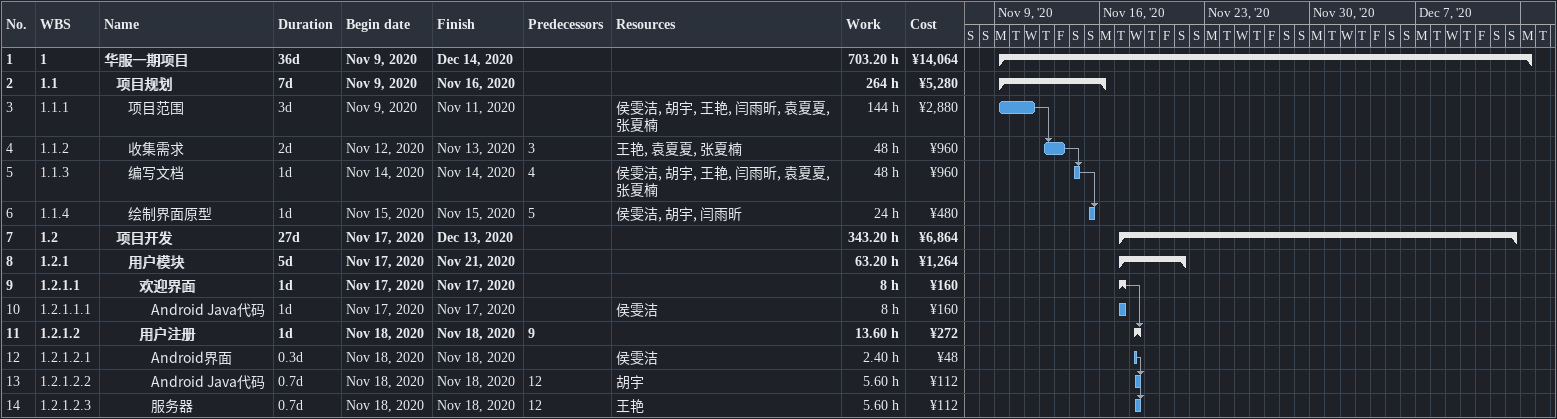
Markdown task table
| ID | WBS | Task | Duration | Start | Finish | Predecessors | Resources | Work (h) | Cost (¥) |
|---|---|---|---|---|---|---|---|---|---|
| 1 | 1 | **华服一期项目** | 36d | 2020-11-09 | 2020-12-14 |  |  | 703.20 | 14064 |
| 2 | 1.1 | **项目规划** | 7d | 2020-11-09 | 2020-11-16 |  |  | 264 | 5280 |
| 3 | 1.1.1 | 项目范围 | 3d | 2020-11-09 | 2020-11-11 |  | 侯雯洁, 胡宇, 王艳, 闫雨昕, 袁夏夏, 张夏楠 | 144 | 2880 |
| 4 | 1.1.2 | 收集需求 | 2d | 2020-11-12 | 2020-11-13 | 3 | 王艳, 袁夏夏, 张夏楠 | 48 | 960 |
| 5 | 1.1.3 | 编写文档 | 1d | 2020-11-14 | 2020-11-14 | 4 | 侯雯洁, 胡宇, 王艳, 闫雨昕, 袁夏夏, 张夏楠 | 48 | 960 |
| 6 | 1.1.4 | 绘制界面原型 | 1d | 2020-11-15 | 2020-11-15 | 5 | 侯雯洁, 胡宇, 闫雨昕 | 24 | 480 |
| 7 | 1.2 | **项目开发** | 27d | 2020-11-17 | 2020-12-13 |  |  | 343.20 | 6864 |
| 8 | 1.2.1 | **用户模块** | 5d | 2020-11-17 | 2020-11-21 |  |  | 63.20 | 1264 |
| 9 | 1.2.1.1 | **欢迎界面** | 1d | 2020-11-17 | 2020-11-17 |  |  | 8 | 160 |
| 10 | 1.2.1.1.1 | Android Java代码 | 1d | 2020-11-17 | 2020-11-17 |  | 侯雯洁 | 8 | 160 |
| 11 | 1.2.1.2 | **用户注册** | 1d | 2020-11-18 | 2020-11-18 | 9 |  | 13.60 | 272 |
| 12 | 1.2.1.2.1 | Android界面 | 0.3d | 2020-11-18 | 2020-11-18 |  | 侯雯洁 | 2.40 | 48 |
| 13 | 1.2.1.2.2 | Android Java代码 | 0.7d | 2020-11-18 | 2020-11-18 | 12 | 胡宇 | 5.60 | 112 |
| 14 | 1.2.1.2.3 | 服务器 | 0.7d | 2020-11-18 | 2020-11-18 | 12 | 王艳 | 5.60 | 112 |
